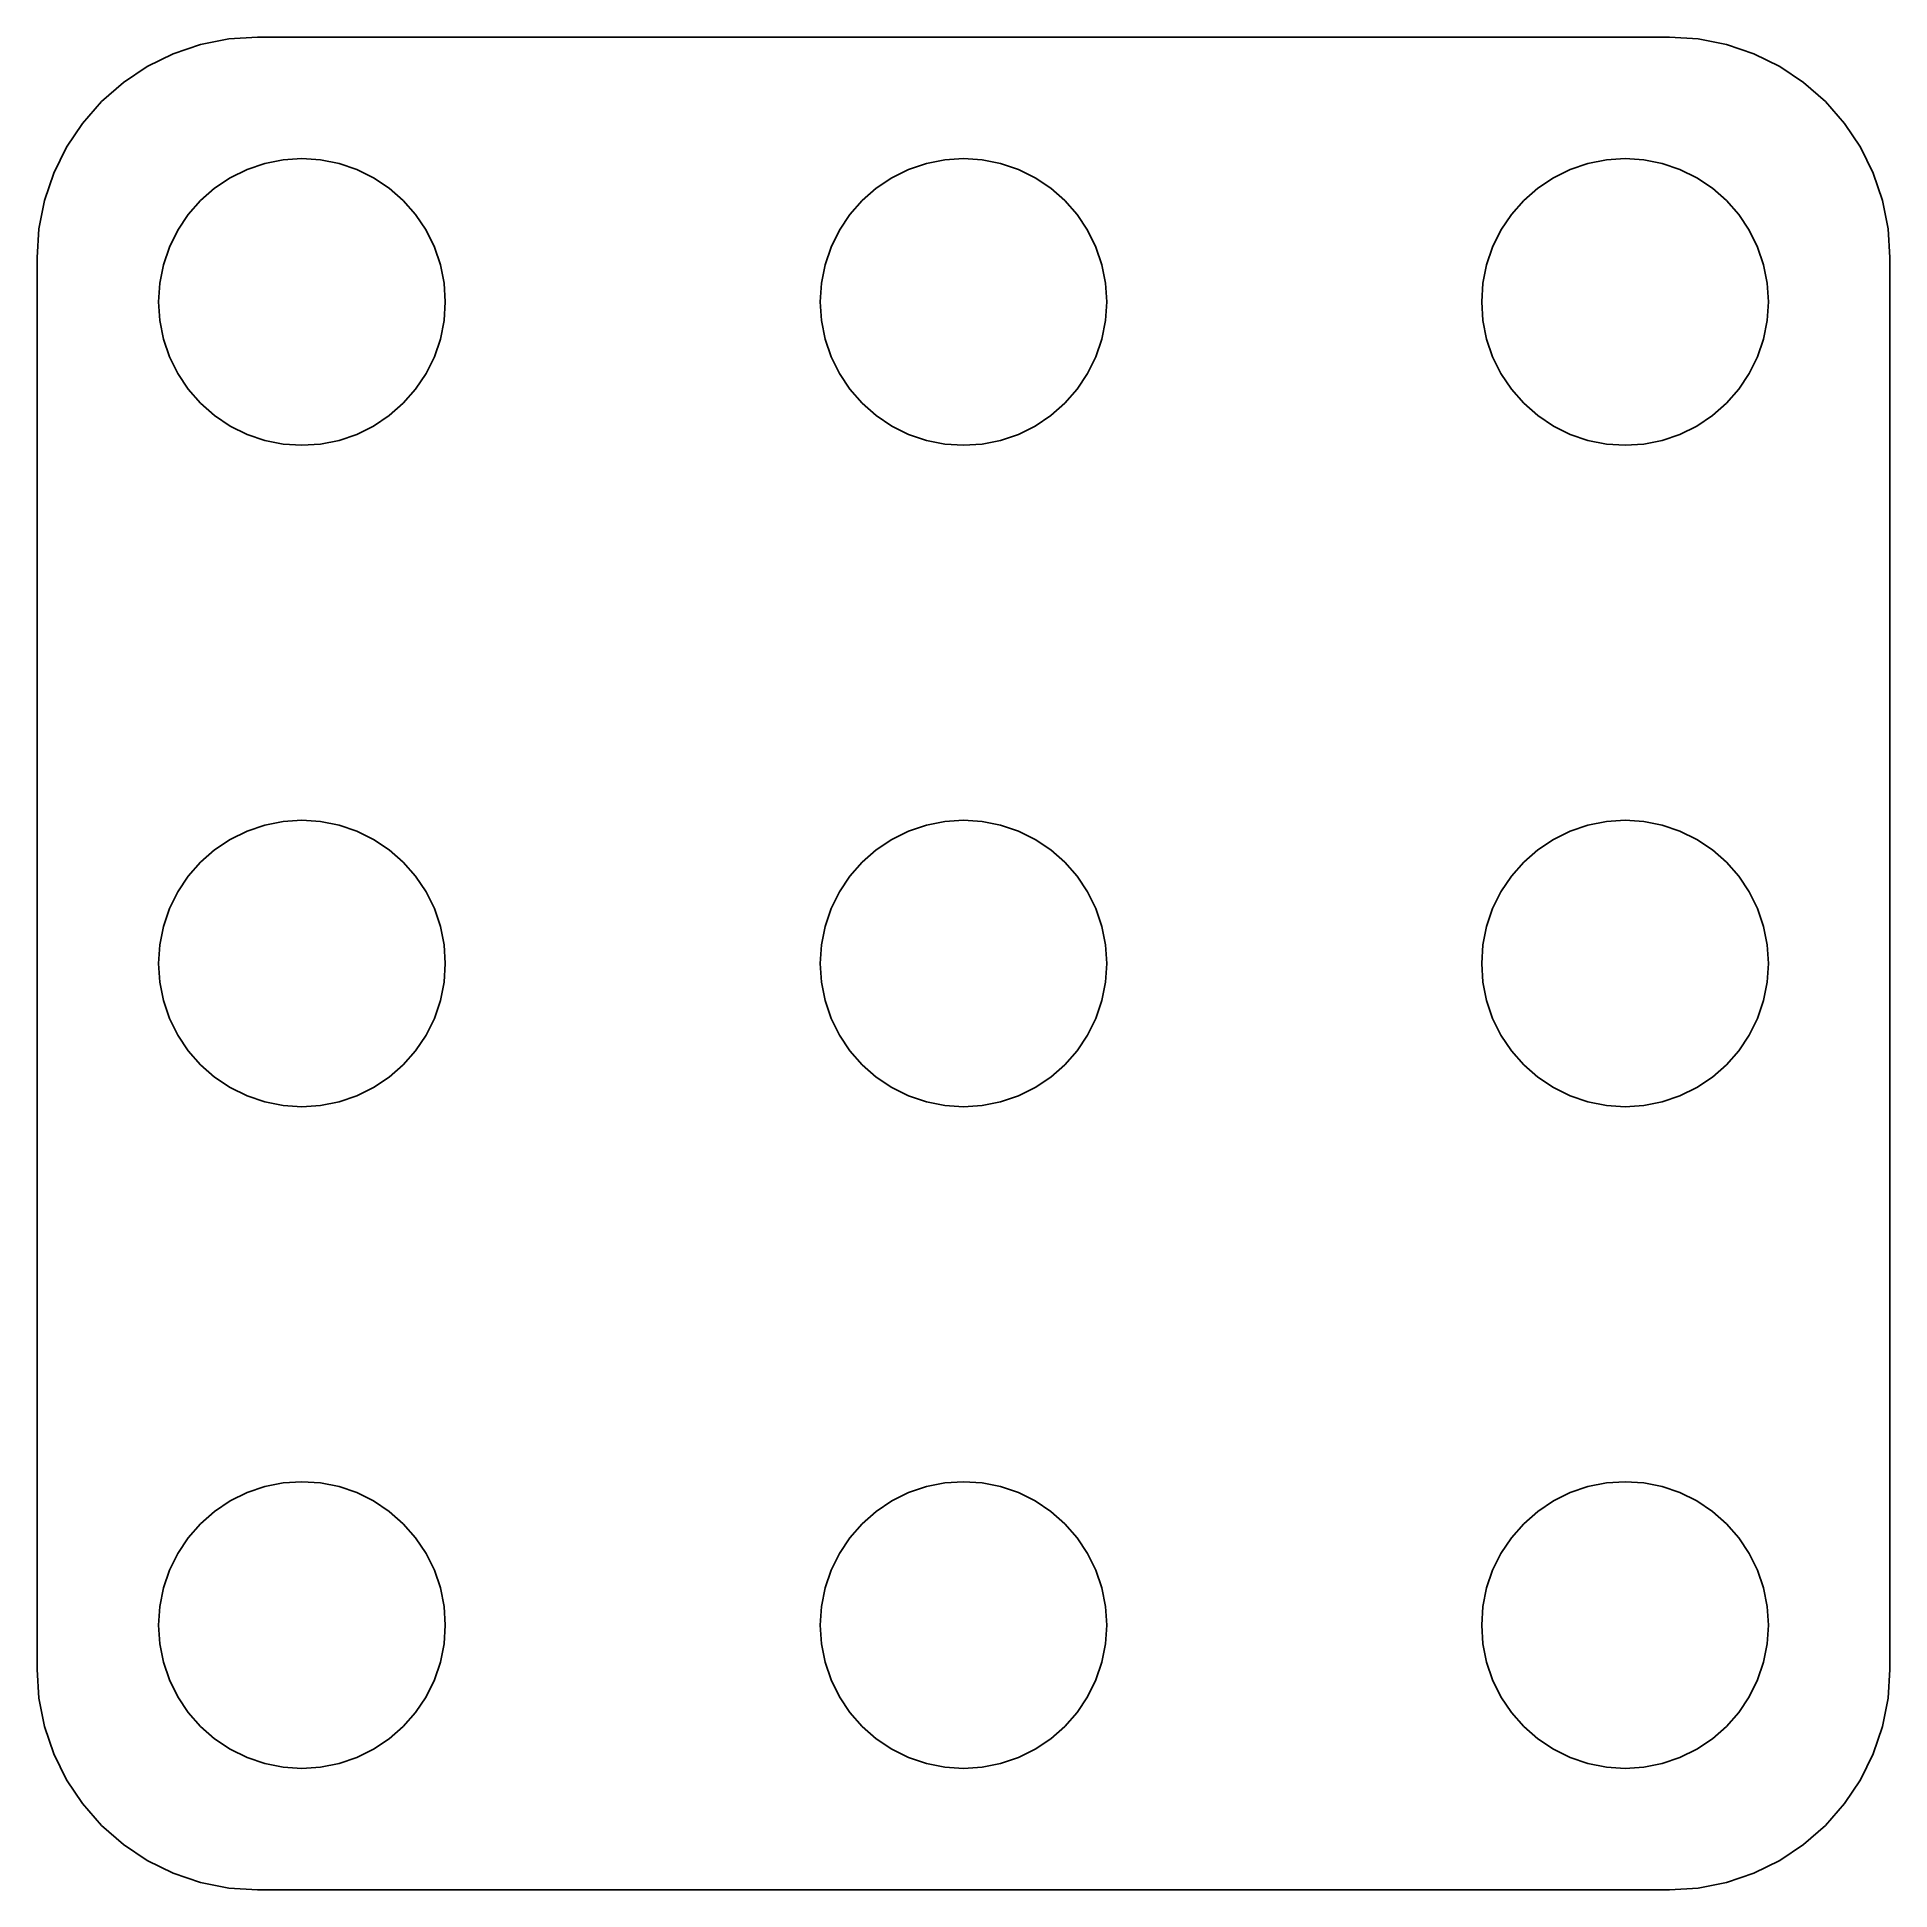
# Model space of a CAD drawing. Header units: metres. Extents: x -21 to 21, y -21 to 21.
import ezdxf

# ---------------------------------------------------------------- set-up
doc = ezdxf.new("R2010")
doc.units = ezdxf.units.M

msp = doc.modelspace()

# ---------------------------------------------------------------- linework, layer by layer
for p, q in [((-16.005, 21.005), (-16.6576, 20.9622)), ((16.005, 21.005), (-16.005, 21.005)), ((16.6576, 20.9622), (16.005, 21.005)), ((-17.9184, 20.6244), (-18.505, 20.3351)), ((-17.2991, 20.8346), (-17.9184, 20.6244)), ((-16.6576, 20.9622), (-17.2991, 20.8346)), ((17.2991, 20.8346), (16.6576, 20.9622)), ((17.9184, 20.6244), (17.2991, 20.8346)), ((18.505, 20.3351), (17.9184, 20.6244)), ((-18.505, 20.3351), (-19.0488, 19.9718)), ((19.0488, 19.9718), (18.505, 20.3351)), ((-19.0488, 19.9718), (-19.5405, 19.5405)), ((19.5405, 19.5405), (19.0488, 19.9718)), ((-19.5405, 19.5405), (-19.9718, 19.0488)), ((19.9718, 19.0488), (19.5405, 19.5405)), ((-19.9718, 19.0488), (-20.3351, 18.505)), ((20.3351, 18.505), (19.9718, 19.0488)), ((-20.3351, 18.505), (-20.6244, 17.9184)), ((20.6244, 17.9184), (20.3351, 18.505)), ((-16.2437, 18.0026), (-15.8412, 18.1393)), ((-15.8412, 18.1393), (-15.4242, 18.2222)), ((-15.4242, 18.2222), (-15, 18.25)), ((-15, 18.25), (-14.5758, 18.2222)), ((-14.5758, 18.2222), (-14.1588, 18.1393)), ((-14.1588, 18.1393), (-13.7563, 18.0026)), ((-1.24371, 18.0026), (-0.841156, 18.1393)), ((-0.841156, 18.1393), (-0.42421, 18.2222)), ((-0.42421, 18.2222), (0, 18.25)), ((0, 18.25), (0.42421, 18.2222)), ((0.42421, 18.2222), (0.841156, 18.1393)), ((0.841156, 18.1393), (1.24371, 18.0026)), ((13.7563, 18.0026), (14.1588, 18.1393)), ((14.1588, 18.1393), (14.5758, 18.2222)), ((14.5758, 18.2222), (15, 18.25)), ((15, 18.25), (15.4242, 18.2222)), ((15.4242, 18.2222), (15.8412, 18.1393)), ((15.8412, 18.1393), (16.2437, 18.0026)), ((-20.6244, 17.9184), (-20.8346, 17.2991)), ((-16.9785, 17.5784), (-16.625, 17.8146)), ((-16.625, 17.8146), (-16.2437, 18.0026)), ((-13.7563, 18.0026), (-13.375, 17.8146)), ((-13.375, 17.8146), (-13.0215, 17.5784)), ((-1.97847, 17.5784), (-1.625, 17.8146)), ((-1.625, 17.8146), (-1.24371, 18.0026)), ((1.24371, 18.0026), (1.625, 17.8146)), ((1.625, 17.8146), (1.97847, 17.5784)), ((13.0215, 17.5784), (13.375, 17.8146)), ((13.375, 17.8146), (13.7563, 18.0026)), ((16.2437, 18.0026), (16.625, 17.8146)), ((16.625, 17.8146), (16.9785, 17.5784)), ((20.8346, 17.2991), (20.6244, 17.9184)), ((-20.8346, 17.2991), (-20.9622, 16.6576)), ((-17.5784, 16.9785), (-17.2981, 17.2981)), ((-17.2981, 17.2981), (-16.9785, 17.5784)), ((-13.0215, 17.5784), (-12.7019, 17.2981)), ((-12.7019, 17.2981), (-12.4216, 16.9785)), ((-2.57838, 16.9785), (-2.2981, 17.2981)), ((-2.2981, 17.2981), (-1.97847, 17.5784)), ((1.97847, 17.5784), (2.2981, 17.2981)), ((2.2981, 17.2981), (2.57838, 16.9785)), ((12.4216, 16.9785), (12.7019, 17.2981)), ((12.7019, 17.2981), (13.0215, 17.5784)), ((16.9785, 17.5784), (17.2981, 17.2981)), ((17.2981, 17.2981), (17.5784, 16.9785)), ((20.9622, 16.6576), (20.8346, 17.2991)), ((-17.8146, 16.625), (-17.5784, 16.9785)), ((-12.4216, 16.9785), (-12.1854, 16.625)), ((-2.81458, 16.625), (-2.57838, 16.9785)), ((2.57838, 16.9785), (2.81458, 16.625)), ((12.1854, 16.625), (12.4216, 16.9785)), ((17.5784, 16.9785), (17.8146, 16.625)), ((-20.9622, 16.6576), (-21.005, 16.005)), ((-18.0026, 16.2437), (-17.8146, 16.625)), ((-12.1854, 16.625), (-11.9974, 16.2437)), ((-3.00259, 16.2437), (-2.81458, 16.625)), ((2.81458, 16.625), (3.00259, 16.2437)), ((11.9974, 16.2437), (12.1854, 16.625)), ((17.8146, 16.625), (18.0026, 16.2437)), ((21.005, 16.005), (20.9622, 16.6576)), ((-21.005, 16.005), (-21.005, -16.005)), ((-18.1393, 15.8412), (-18.0026, 16.2437)), ((-11.9974, 16.2437), (-11.8607, 15.8412)), ((-3.13925, 15.8412), (-3.00259, 16.2437)), ((3.00259, 16.2437), (3.13925, 15.8412)), ((11.8607, 15.8412), (11.9974, 16.2437)), ((18.0026, 16.2437), (18.1393, 15.8412)), ((21.005, -16.005), (21.005, 16.005)), ((-18.2222, 15.4242), (-18.1393, 15.8412)), ((-11.8607, 15.8412), (-11.7778, 15.4242)), ((-3.22218, 15.4242), (-3.13925, 15.8412)), ((3.13925, 15.8412), (3.22218, 15.4242)), ((11.7778, 15.4242), (11.8607, 15.8412)), ((18.1393, 15.8412), (18.2222, 15.4242)), ((-18.25, 15), (-18.2222, 15.4242)), ((-11.7778, 15.4242), (-11.75, 15)), ((-3.25, 15), (-3.22218, 15.4242)), ((3.22218, 15.4242), (3.25, 15)), ((11.75, 15), (11.7778, 15.4242)), ((18.2222, 15.4242), (18.25, 15)), ((-18.2222, 14.5758), (-18.25, 15)), ((-11.75, 15), (-11.7778, 14.5758)), ((-3.22218, 14.5758), (-3.25, 15)), ((3.25, 15), (3.22218, 14.5758)), ((11.7778, 14.5758), (11.75, 15)), ((18.25, 15), (18.2222, 14.5758)), ((-18.1393, 14.1588), (-18.2222, 14.5758)), ((-11.7778, 14.5758), (-11.8607, 14.1588)), ((-3.13925, 14.1588), (-3.22218, 14.5758)), ((3.22218, 14.5758), (3.13925, 14.1588)), ((11.8607, 14.1588), (11.7778, 14.5758)), ((18.2222, 14.5758), (18.1393, 14.1588)), ((-18.0026, 13.7563), (-18.1393, 14.1588)), ((-11.8607, 14.1588), (-11.9974, 13.7563)), ((-3.00259, 13.7563), (-3.13925, 14.1588)), ((3.13925, 14.1588), (3.00259, 13.7563)), ((11.9974, 13.7563), (11.8607, 14.1588)), ((18.1393, 14.1588), (18.0026, 13.7563)), ((-17.8146, 13.375), (-18.0026, 13.7563)), ((-11.9974, 13.7563), (-12.1854, 13.375)), ((-2.81458, 13.375), (-3.00259, 13.7563)), ((3.00259, 13.7563), (2.81458, 13.375)), ((12.1854, 13.375), (11.9974, 13.7563)), ((18.0026, 13.7563), (17.8146, 13.375)), ((-17.5784, 13.0215), (-17.8146, 13.375)), ((-12.1854, 13.375), (-12.4216, 13.0215)), ((-2.57838, 13.0215), (-2.81458, 13.375)), ((2.81458, 13.375), (2.57838, 13.0215)), ((12.4216, 13.0215), (12.1854, 13.375)), ((17.8146, 13.375), (17.5784, 13.0215)), ((-17.2981, 12.7019), (-17.5784, 13.0215)), ((-16.9785, 12.4216), (-17.2981, 12.7019)), ((-12.7019, 12.7019), (-13.0215, 12.4216)), ((-12.4216, 13.0215), (-12.7019, 12.7019)), ((-2.2981, 12.7019), (-2.57838, 13.0215)), ((-1.97847, 12.4216), (-2.2981, 12.7019)), ((2.2981, 12.7019), (1.97847, 12.4216)), ((2.57838, 13.0215), (2.2981, 12.7019)), ((12.7019, 12.7019), (12.4216, 13.0215)), ((13.0215, 12.4216), (12.7019, 12.7019)), ((17.2981, 12.7019), (16.9785, 12.4216)), ((17.5784, 13.0215), (17.2981, 12.7019)), ((-16.625, 12.1854), (-16.9785, 12.4216)), ((-16.2437, 11.9974), (-16.625, 12.1854)), ((-13.375, 12.1854), (-13.7563, 11.9974)), ((-13.0215, 12.4216), (-13.375, 12.1854)), ((-1.625, 12.1854), (-1.97847, 12.4216)), ((-1.24371, 11.9974), (-1.625, 12.1854)), ((1.625, 12.1854), (1.24371, 11.9974)), ((1.97847, 12.4216), (1.625, 12.1854)), ((13.375, 12.1854), (13.0215, 12.4216)), ((13.7563, 11.9974), (13.375, 12.1854)), ((16.625, 12.1854), (16.2437, 11.9974)), ((16.9785, 12.4216), (16.625, 12.1854)), ((-15.8412, 11.8607), (-16.2437, 11.9974)), ((-15.4242, 11.7778), (-15.8412, 11.8607)), ((-15, 11.75), (-15.4242, 11.7778)), ((-14.5758, 11.7778), (-15, 11.75)), ((-14.1588, 11.8607), (-14.5758, 11.7778)), ((-13.7563, 11.9974), (-14.1588, 11.8607)), ((-0.841156, 11.8607), (-1.24371, 11.9974)), ((-0.42421, 11.7778), (-0.841156, 11.8607)), ((0, 11.75), (-0.42421, 11.7778)), ((0.42421, 11.7778), (0, 11.75)), ((0.841156, 11.8607), (0.42421, 11.7778)), ((1.24371, 11.9974), (0.841156, 11.8607)), ((14.1588, 11.8607), (13.7563, 11.9974)), ((14.5758, 11.7778), (14.1588, 11.8607)), ((15, 11.75), (14.5758, 11.7778)), ((15.4242, 11.7778), (15, 11.75)), ((15.8412, 11.8607), (15.4242, 11.7778)), ((16.2437, 11.9974), (15.8412, 11.8607)), ((-16.625, 2.81458), (-16.2437, 3.00259)), ((-16.2437, 3.00259), (-15.8412, 3.13925)), ((-15.8412, 3.13925), (-15.4242, 3.22218)), ((-15.4242, 3.22218), (-15, 3.25)), ((-15, 3.25), (-14.5758, 3.22218)), ((-14.5758, 3.22218), (-14.1588, 3.13925)), ((-14.1588, 3.13925), (-13.7563, 3.00259)), ((-13.7563, 3.00259), (-13.375, 2.81458)), ((-1.625, 2.81458), (-1.24371, 3.00259)), ((-1.24371, 3.00259), (-0.841156, 3.13925)), ((-0.841156, 3.13925), (-0.42421, 3.22218)), ((-0.42421, 3.22218), (0, 3.25)), ((0, 3.25), (0.42421, 3.22218)), ((0.42421, 3.22218), (0.841156, 3.13925)), ((0.841156, 3.13925), (1.24371, 3.00259)), ((1.24371, 3.00259), (1.625, 2.81458)), ((13.375, 2.81458), (13.7563, 3.00259)), ((13.7563, 3.00259), (14.1588, 3.13925)), ((14.1588, 3.13925), (14.5758, 3.22218)), ((14.5758, 3.22218), (15, 3.25)), ((15, 3.25), (15.4242, 3.22218)), ((15.4242, 3.22218), (15.8412, 3.13925)), ((15.8412, 3.13925), (16.2437, 3.00259)), ((16.2437, 3.00259), (16.625, 2.81458)), ((-17.2981, 2.2981), (-16.9785, 2.57838)), ((-16.9785, 2.57838), (-16.625, 2.81458)), ((-13.375, 2.81458), (-13.0215, 2.57838)), ((-13.0215, 2.57838), (-12.7019, 2.2981)), ((-2.2981, 2.2981), (-1.97847, 2.57838)), ((-1.97847, 2.57838), (-1.625, 2.81458)), ((1.625, 2.81458), (1.97847, 2.57838)), ((1.97847, 2.57838), (2.2981, 2.2981)), ((12.7019, 2.2981), (13.0215, 2.57838)), ((13.0215, 2.57838), (13.375, 2.81458)), ((16.625, 2.81458), (16.9785, 2.57838)), ((16.9785, 2.57838), (17.2981, 2.2981)), ((-17.5784, 1.97847), (-17.2981, 2.2981)), ((-12.7019, 2.2981), (-12.4216, 1.97847)), ((-2.57838, 1.97847), (-2.2981, 2.2981)), ((2.2981, 2.2981), (2.57838, 1.97847)), ((12.4216, 1.97847), (12.7019, 2.2981)), ((17.2981, 2.2981), (17.5784, 1.97847)), ((-17.8146, 1.625), (-17.5784, 1.97847)), ((-12.4216, 1.97847), (-12.1854, 1.625)), ((-2.81458, 1.625), (-2.57838, 1.97847)), ((2.57838, 1.97847), (2.81458, 1.625)), ((12.1854, 1.625), (12.4216, 1.97847)), ((17.5784, 1.97847), (17.8146, 1.625)), ((-18.0026, 1.24371), (-17.8146, 1.625)), ((-12.1854, 1.625), (-11.9974, 1.24371)), ((-3.00259, 1.24371), (-2.81458, 1.625)), ((2.81458, 1.625), (3.00259, 1.24371)), ((11.9974, 1.24371), (12.1854, 1.625)), ((17.8146, 1.625), (18.0026, 1.24371)), ((-18.2222, 0.42421), (-18.1393, 0.841156)), ((-18.1393, 0.841156), (-18.0026, 1.24371)), ((-11.9974, 1.24371), (-11.8607, 0.841156)), ((-11.8607, 0.841156), (-11.7778, 0.42421)), ((-3.22218, 0.42421), (-3.13925, 0.841156)), ((-3.13925, 0.841156), (-3.00259, 1.24371)), ((3.00259, 1.24371), (3.13925, 0.841156)), ((3.13925, 0.841156), (3.22218, 0.42421)), ((11.7778, 0.42421), (11.8607, 0.841156)), ((11.8607, 0.841156), (11.9974, 1.24371)), ((18.0026, 1.24371), (18.1393, 0.841156)), ((18.1393, 0.841156), (18.2222, 0.42421)), ((-18.25, 0), (-18.2222, 0.42421)), ((-11.7778, 0.42421), (-11.75, 0)), ((-3.25, 0), (-3.22218, 0.42421)), ((3.22218, 0.42421), (3.25, 0)), ((11.75, 0), (11.7778, 0.42421)), ((18.2222, 0.42421), (18.25, 0)), ((-18.2222, -0.42421), (-18.25, 0)), ((-11.75, 0), (-11.7778, -0.42421)), ((-3.22218, -0.42421), (-3.25, 0)), ((3.25, 0), (3.22218, -0.42421)), ((11.7778, -0.42421), (11.75, 0)), ((18.25, 0), (18.2222, -0.42421)), ((-18.1393, -0.841156), (-18.2222, -0.42421)), ((-11.7778, -0.42421), (-11.8607, -0.841156)), ((-3.13925, -0.841156), (-3.22218, -0.42421)), ((3.22218, -0.42421), (3.13925, -0.841156)), ((11.8607, -0.841156), (11.7778, -0.42421)), ((18.2222, -0.42421), (18.1393, -0.841156)), ((-18.0026, -1.24371), (-18.1393, -0.841156)), ((-17.8146, -1.625), (-18.0026, -1.24371)), ((-11.9974, -1.24371), (-12.1854, -1.625)), ((-11.8607, -0.841156), (-11.9974, -1.24371)), ((-3.00259, -1.24371), (-3.13925, -0.841156)), ((-2.81458, -1.625), (-3.00259, -1.24371)), ((3.00259, -1.24371), (2.81458, -1.625)), ((3.13925, -0.841156), (3.00259, -1.24371)), ((11.9974, -1.24371), (11.8607, -0.841156)), ((12.1854, -1.625), (11.9974, -1.24371)), ((18.0026, -1.24371), (17.8146, -1.625)), ((18.1393, -0.841156), (18.0026, -1.24371)), ((-17.5784, -1.97847), (-17.8146, -1.625)), ((-12.1854, -1.625), (-12.4216, -1.97847)), ((-2.57838, -1.97847), (-2.81458, -1.625)), ((2.81458, -1.625), (2.57838, -1.97847)), ((12.4216, -1.97847), (12.1854, -1.625)), ((17.8146, -1.625), (17.5784, -1.97847)), ((-17.2981, -2.2981), (-17.5784, -1.97847)), ((-12.4216, -1.97847), (-12.7019, -2.2981)), ((-2.2981, -2.2981), (-2.57838, -1.97847)), ((2.57838, -1.97847), (2.2981, -2.2981)), ((12.7019, -2.2981), (12.4216, -1.97847)), ((17.5784, -1.97847), (17.2981, -2.2981)), ((-16.9785, -2.57838), (-17.2981, -2.2981)), ((-12.7019, -2.2981), (-13.0215, -2.57838)), ((-1.97847, -2.57838), (-2.2981, -2.2981)), ((2.2981, -2.2981), (1.97847, -2.57838)), ((13.0215, -2.57838), (12.7019, -2.2981)), ((17.2981, -2.2981), (16.9785, -2.57838)), ((-16.625, -2.81458), (-16.9785, -2.57838)), ((-16.2437, -3.00259), (-16.625, -2.81458)), ((-13.375, -2.81458), (-13.7563, -3.00259)), ((-13.0215, -2.57838), (-13.375, -2.81458)), ((-1.625, -2.81458), (-1.97847, -2.57838)), ((-1.24371, -3.00259), (-1.625, -2.81458)), ((1.625, -2.81458), (1.24371, -3.00259)), ((1.97847, -2.57838), (1.625, -2.81458)), ((13.375, -2.81458), (13.0215, -2.57838)), ((13.7563, -3.00259), (13.375, -2.81458)), ((16.625, -2.81458), (16.2437, -3.00259)), ((16.9785, -2.57838), (16.625, -2.81458)), ((-15.8412, -3.13925), (-16.2437, -3.00259)), ((-15.4242, -3.22218), (-15.8412, -3.13925)), ((-15, -3.25), (-15.4242, -3.22218)), ((-14.5758, -3.22218), (-15, -3.25)), ((-14.1588, -3.13925), (-14.5758, -3.22218)), ((-13.7563, -3.00259), (-14.1588, -3.13925)), ((-0.841156, -3.13925), (-1.24371, -3.00259)), ((-0.42421, -3.22218), (-0.841156, -3.13925)), ((0, -3.25), (-0.42421, -3.22218)), ((0.42421, -3.22218), (0, -3.25)), ((0.841156, -3.13925), (0.42421, -3.22218)), ((1.24371, -3.00259), (0.841156, -3.13925)), ((14.1588, -3.13925), (13.7563, -3.00259)), ((14.5758, -3.22218), (14.1588, -3.13925)), ((15, -3.25), (14.5758, -3.22218)), ((15.4242, -3.22218), (15, -3.25)), ((15.8412, -3.13925), (15.4242, -3.22218)), ((16.2437, -3.00259), (15.8412, -3.13925)), ((-15.4242, -11.7778), (-15, -11.75)), ((-15, -11.75), (-14.5758, -11.7778)), ((-0.42421, -11.7778), (0, -11.75)), ((0, -11.75), (0.42421, -11.7778)), ((14.5758, -11.7778), (15, -11.75)), ((15, -11.75), (15.4242, -11.7778)), ((-16.625, -12.1854), (-16.2437, -11.9974)), ((-16.2437, -11.9974), (-15.8412, -11.8607)), ((-15.8412, -11.8607), (-15.4242, -11.7778)), ((-14.5758, -11.7778), (-14.1588, -11.8607)), ((-14.1588, -11.8607), (-13.7563, -11.9974)), ((-13.7563, -11.9974), (-13.375, -12.1854)), ((-1.625, -12.1854), (-1.24371, -11.9974)), ((-1.24371, -11.9974), (-0.841156, -11.8607)), ((-0.841156, -11.8607), (-0.42421, -11.7778)), ((0.42421, -11.7778), (0.841156, -11.8607)), ((0.841156, -11.8607), (1.24371, -11.9974)), ((1.24371, -11.9974), (1.625, -12.1854)), ((13.375, -12.1854), (13.7563, -11.9974)), ((13.7563, -11.9974), (14.1588, -11.8607)), ((14.1588, -11.8607), (14.5758, -11.7778)), ((15.4242, -11.7778), (15.8412, -11.8607)), ((15.8412, -11.8607), (16.2437, -11.9974)), ((16.2437, -11.9974), (16.625, -12.1854)), ((-17.2981, -12.7019), (-16.9785, -12.4216)), ((-16.9785, -12.4216), (-16.625, -12.1854)), ((-13.375, -12.1854), (-13.0215, -12.4216)), ((-13.0215, -12.4216), (-12.7019, -12.7019)), ((-2.2981, -12.7019), (-1.97847, -12.4216)), ((-1.97847, -12.4216), (-1.625, -12.1854)), ((1.625, -12.1854), (1.97847, -12.4216)), ((1.97847, -12.4216), (2.2981, -12.7019)), ((12.7019, -12.7019), (13.0215, -12.4216)), ((13.0215, -12.4216), (13.375, -12.1854)), ((16.625, -12.1854), (16.9785, -12.4216)), ((16.9785, -12.4216), (17.2981, -12.7019)), ((-17.8146, -13.375), (-17.5784, -13.0215)), ((-17.5784, -13.0215), (-17.2981, -12.7019)), ((-12.7019, -12.7019), (-12.4216, -13.0215)), ((-12.4216, -13.0215), (-12.1854, -13.375)), ((-2.81458, -13.375), (-2.57838, -13.0215)), ((-2.57838, -13.0215), (-2.2981, -12.7019)), ((2.2981, -12.7019), (2.57838, -13.0215)), ((2.57838, -13.0215), (2.81458, -13.375)), ((12.1854, -13.375), (12.4216, -13.0215)), ((12.4216, -13.0215), (12.7019, -12.7019)), ((17.2981, -12.7019), (17.5784, -13.0215)), ((17.5784, -13.0215), (17.8146, -13.375)), ((-18.0026, -13.7563), (-17.8146, -13.375)), ((-12.1854, -13.375), (-11.9974, -13.7563)), ((-3.00259, -13.7563), (-2.81458, -13.375)), ((2.81458, -13.375), (3.00259, -13.7563)), ((11.9974, -13.7563), (12.1854, -13.375)), ((17.8146, -13.375), (18.0026, -13.7563)), ((-18.1393, -14.1588), (-18.0026, -13.7563)), ((-11.9974, -13.7563), (-11.8607, -14.1588)), ((-3.13925, -14.1588), (-3.00259, -13.7563)), ((3.00259, -13.7563), (3.13925, -14.1588)), ((11.8607, -14.1588), (11.9974, -13.7563)), ((18.0026, -13.7563), (18.1393, -14.1588)), ((-18.2222, -14.5758), (-18.1393, -14.1588)), ((-11.8607, -14.1588), (-11.7778, -14.5758)), ((-3.22218, -14.5758), (-3.13925, -14.1588)), ((3.13925, -14.1588), (3.22218, -14.5758)), ((11.7778, -14.5758), (11.8607, -14.1588)), ((18.1393, -14.1588), (18.2222, -14.5758)), ((-18.25, -15), (-18.2222, -14.5758)), ((-11.7778, -14.5758), (-11.75, -15)), ((-3.25, -15), (-3.22218, -14.5758)), ((3.22218, -14.5758), (3.25, -15)), ((11.75, -15), (11.7778, -14.5758)), ((18.2222, -14.5758), (18.25, -15)), ((-18.2222, -15.4242), (-18.25, -15)), ((-11.75, -15), (-11.7778, -15.4242)), ((-3.22218, -15.4242), (-3.25, -15)), ((3.25, -15), (3.22218, -15.4242)), ((11.7778, -15.4242), (11.75, -15)), ((18.25, -15), (18.2222, -15.4242)), ((-18.1393, -15.8412), (-18.2222, -15.4242)), ((-11.7778, -15.4242), (-11.8607, -15.8412)), ((-3.13925, -15.8412), (-3.22218, -15.4242)), ((3.22218, -15.4242), (3.13925, -15.8412)), ((11.8607, -15.8412), (11.7778, -15.4242)), ((18.2222, -15.4242), (18.1393, -15.8412)), ((-18.0026, -16.2437), (-18.1393, -15.8412)), ((-11.8607, -15.8412), (-11.9974, -16.2437)), ((-3.00259, -16.2437), (-3.13925, -15.8412)), ((3.13925, -15.8412), (3.00259, -16.2437)), ((11.9974, -16.2437), (11.8607, -15.8412)), ((18.1393, -15.8412), (18.0026, -16.2437)), ((-21.005, -16.005), (-20.9622, -16.6576)), ((-17.8146, -16.625), (-18.0026, -16.2437)), ((-11.9974, -16.2437), (-12.1854, -16.625)), ((-2.81458, -16.625), (-3.00259, -16.2437)), ((3.00259, -16.2437), (2.81458, -16.625)), ((12.1854, -16.625), (11.9974, -16.2437)), ((18.0026, -16.2437), (17.8146, -16.625)), ((20.9622, -16.6576), (21.005, -16.005)), ((-20.9622, -16.6576), (-20.8346, -17.2991)), ((-17.5784, -16.9785), (-17.8146, -16.625)), ((-12.1854, -16.625), (-12.4216, -16.9785)), ((-2.57838, -16.9785), (-2.81458, -16.625)), ((2.81458, -16.625), (2.57838, -16.9785)), ((12.4216, -16.9785), (12.1854, -16.625)), ((17.8146, -16.625), (17.5784, -16.9785)), ((20.8346, -17.2991), (20.9622, -16.6576)), ((-17.2981, -17.2981), (-17.5784, -16.9785)), ((-12.4216, -16.9785), (-12.7019, -17.2981)), ((-2.2981, -17.2981), (-2.57838, -16.9785)), ((2.57838, -16.9785), (2.2981, -17.2981)), ((12.7019, -17.2981), (12.4216, -16.9785)), ((17.5784, -16.9785), (17.2981, -17.2981)), ((-20.8346, -17.2991), (-20.6244, -17.9184)), ((-16.9785, -17.5784), (-17.2981, -17.2981)), ((-16.625, -17.8146), (-16.9785, -17.5784)), ((-13.0215, -17.5784), (-13.375, -17.8146)), ((-12.7019, -17.2981), (-13.0215, -17.5784)), ((-1.97847, -17.5784), (-2.2981, -17.2981)), ((-1.625, -17.8146), (-1.97847, -17.5784)), ((1.97847, -17.5784), (1.625, -17.8146)), ((2.2981, -17.2981), (1.97847, -17.5784)), ((13.0215, -17.5784), (12.7019, -17.2981)), ((13.375, -17.8146), (13.0215, -17.5784)), ((16.9785, -17.5784), (16.625, -17.8146)), ((17.2981, -17.2981), (16.9785, -17.5784)), ((20.6244, -17.9184), (20.8346, -17.2991)), ((-20.6244, -17.9184), (-20.3351, -18.505)), ((-16.2437, -18.0026), (-16.625, -17.8146)), ((-15.8412, -18.1393), (-16.2437, -18.0026)), ((-13.7563, -18.0026), (-14.1588, -18.1393)), ((-13.375, -17.8146), (-13.7563, -18.0026)), ((-1.24371, -18.0026), (-1.625, -17.8146)), ((-0.841156, -18.1393), (-1.24371, -18.0026)), ((1.24371, -18.0026), (0.841156, -18.1393)), ((1.625, -17.8146), (1.24371, -18.0026)), ((13.7563, -18.0026), (13.375, -17.8146)), ((14.1588, -18.1393), (13.7563, -18.0026)), ((16.2437, -18.0026), (15.8412, -18.1393)), ((16.625, -17.8146), (16.2437, -18.0026)), ((20.3351, -18.505), (20.6244, -17.9184)), ((-15.4242, -18.2222), (-15.8412, -18.1393)), ((-15, -18.25), (-15.4242, -18.2222)), ((-14.5758, -18.2222), (-15, -18.25)), ((-14.1588, -18.1393), (-14.5758, -18.2222)), ((-0.42421, -18.2222), (-0.841156, -18.1393)), ((0, -18.25), (-0.42421, -18.2222)), ((0.42421, -18.2222), (0, -18.25)), ((0.841156, -18.1393), (0.42421, -18.2222)), ((14.5758, -18.2222), (14.1588, -18.1393)), ((15, -18.25), (14.5758, -18.2222)), ((15.4242, -18.2222), (15, -18.25)), ((15.8412, -18.1393), (15.4242, -18.2222)), ((-20.3351, -18.505), (-19.9718, -19.0488)), ((19.9718, -19.0488), (20.3351, -18.505)), ((-19.9718, -19.0488), (-19.5405, -19.5405)), ((19.5405, -19.5405), (19.9718, -19.0488)), ((-19.5405, -19.5405), (-19.0488, -19.9718)), ((19.0488, -19.9718), (19.5405, -19.5405)), ((-19.0488, -19.9718), (-18.505, -20.3351)), ((18.505, -20.3351), (19.0488, -19.9718)), ((-18.505, -20.3351), (-17.9184, -20.6244)), ((17.9184, -20.6244), (18.505, -20.3351)), ((-17.9184, -20.6244), (-17.2991, -20.8346)), ((-17.2991, -20.8346), (-16.6576, -20.9622)), ((-16.6576, -20.9622), (-16.005, -21.005)), ((-16.005, -21.005), (16.005, -21.005)), ((16.005, -21.005), (16.6576, -20.9622)), ((16.6576, -20.9622), (17.2991, -20.8346)), ((17.2991, -20.8346), (17.9184, -20.6244))]:
    msp.add_line(p, q)

doc.saveas('drawing.dxf')
